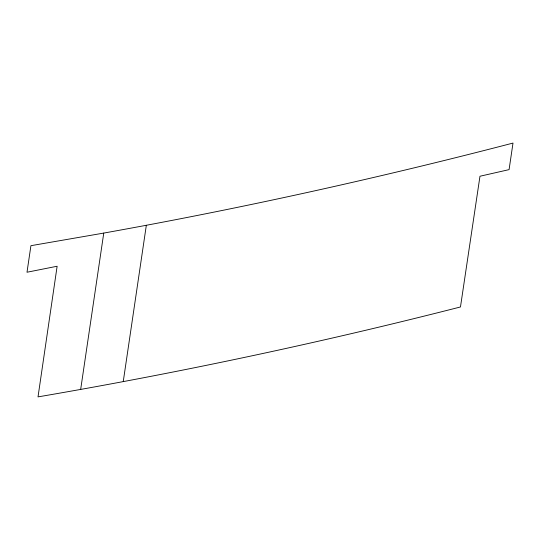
<?xml version="1.0" encoding="UTF-8"?>
<svg xmlns="http://www.w3.org/2000/svg" width="540" height="540" viewBox="0 0 540 540"><rect width="100%" height="100%" fill="white"/><g stroke="black" fill="none" stroke-linecap="round" stroke-linejoin="round"><path stroke-width="0.81" d="M80.669 389.428L103.761 233.078C241.286 208.46 377.798 178.268 513 143.073L509.078 169.628L479.972 176.236L460.471 306.963C320.942 342.637 179.969 372.613 38.016 396.887L57.132 266.24L27 272.241L30.922 245.687L103.761 233.078M123.242 381.625L146.333 225.275"/></g></svg>
